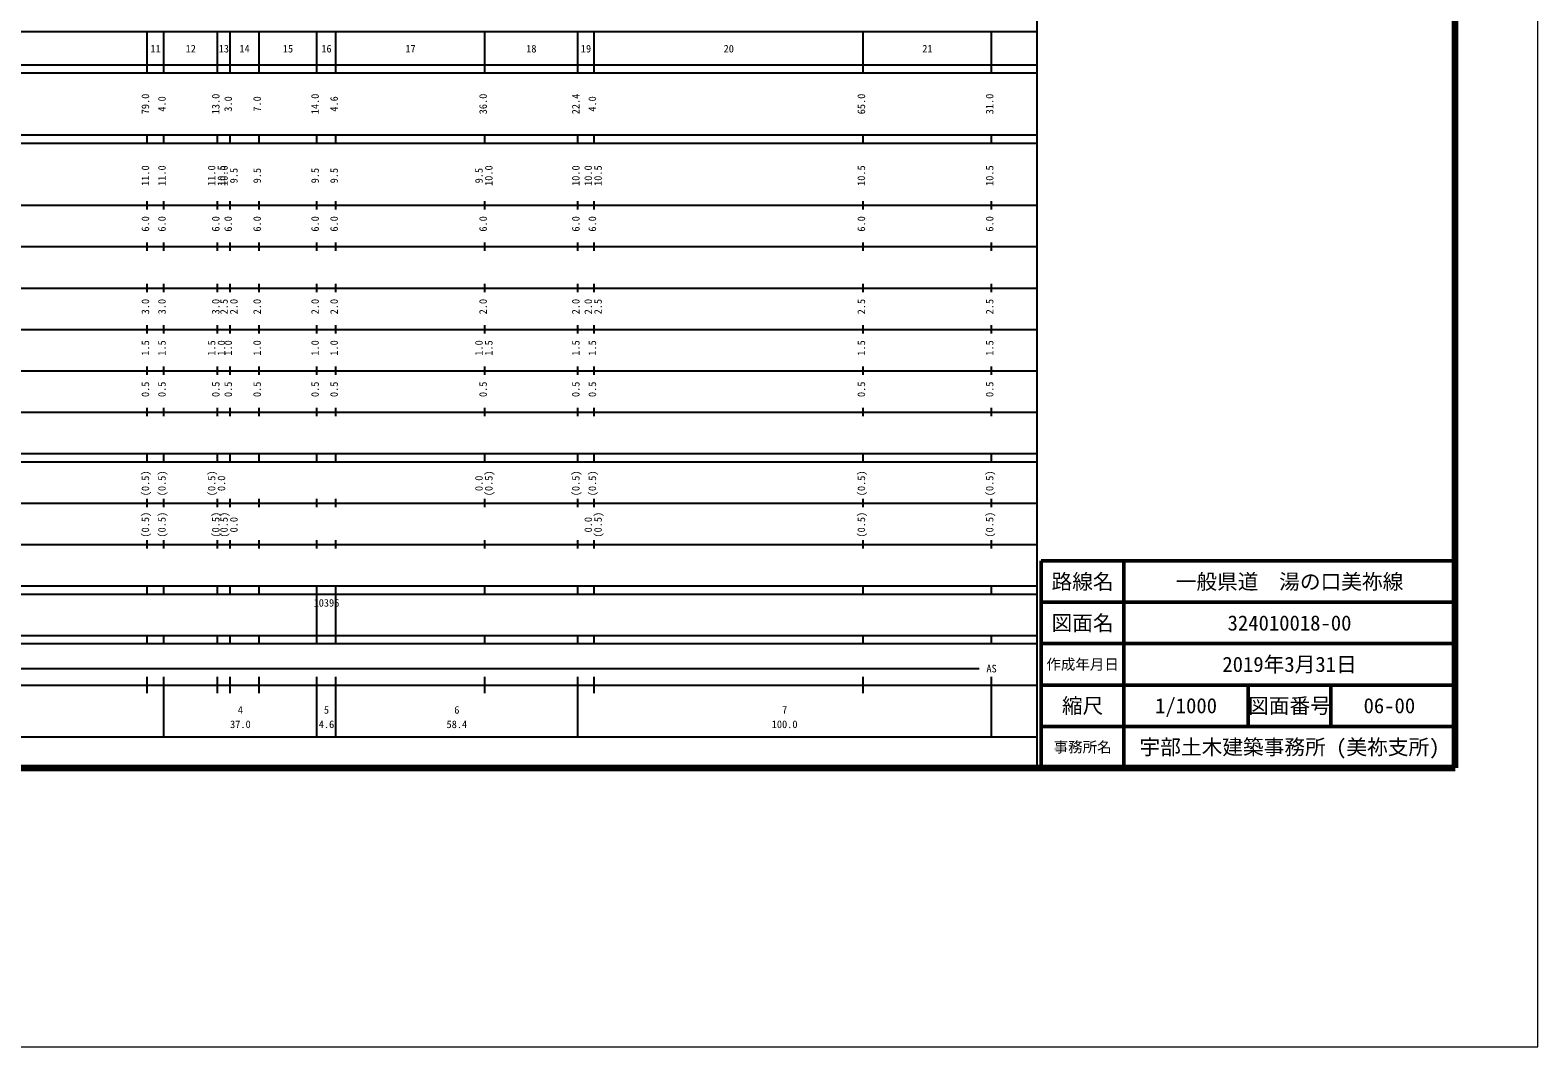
# Model space of a CAD drawing. Units: millimetres on the paper. Extents: x 0 to 700, y -48 to 448.
# Drawn here: x 335.7 to 700, y -47.5 to 198.4 of the extents above; entities that cross this region are included whole.
import ezdxf
from ezdxf.enums import TextEntityAlignment as Align

# ---------------------------------------------------------------- set-up
doc = ezdxf.new("R2010")
doc.units = ezdxf.units.MM
for name, color, linetype, lineweight in [('M-TTL-BAND', 7, 'Continuous', 25), ('S-TTL', 7, 'Continuous', 50), ('作業レイヤ1', 7, 'Continuous', 13)]:
    doc.layers.add(name, color=color, linetype=linetype, lineweight=lineweight)
doc.layers.add('S-TTL-TXT', color=7, linetype='Continuous')
doc.styles.add('ＭＳ ゴシック', font='')
doc.styles.get('ＭＳ ゴシック').set_extended_font_data('MS Gothic')

msp = doc.modelspace()

# ---------------------------------------------------------------- linework, layer by layer
at = {"layer": 'M-TTL-BAND'}
for p, q in [((579, 20), (579, 370)), ((68, 198), (579, 198)), ((364, 188), (364, 198)), ((368, 188), (368, 198)), ((381, 188), (381, 198)), ((384, 188), (384, 198)), ((391, 188), (391, 198)), ((405, 188), (405, 198)), ((409.6, 188), (409.6, 198)), ((445.6, 188), (445.6, 198)), ((468, 188), (468, 198)), ((472, 188), (472, 198)), ((537, 188), (537, 198)), ((568, 188), (568, 198)), ((40, 190), (579, 190)), ((40, 188), (579, 188)), ((40, 173), (579, 173)), ((364, 171), (364, 173)), ((368, 171), (368, 173)), ((381, 171), (381, 173)), ((384, 171), (384, 173)), ((391, 171), (391, 173)), ((405, 171), (405, 173)), ((409.6, 171), (409.6, 173)), ((445.6, 171), (445.6, 173)), ((468, 171), (468, 173)), ((472, 171), (472, 173)), ((537, 171), (537, 173)), ((568, 171), (568, 173)), ((40, 171), (579, 171)), ((364, 155), (364, 157)), ((368, 155), (368, 157)), ((381, 155), (381, 157)), ((384, 155), (384, 157)), ((391, 155), (391, 157)), ((405, 155), (405, 157)), ((409.6, 155), (409.6, 157)), ((445.6, 155), (445.6, 157)), ((468, 155), (468, 157)), ((472, 155), (472, 157)), ((537, 155), (537, 157)), ((568, 155), (568, 157)), ((40, 156), (579, 156)), ((46, 146), (579, 146)), ((364, 145), (364, 147)), ((368, 145), (368, 147)), ((381, 145), (381, 147)), ((384, 145), (384, 147)), ((391, 145), (391, 147)), ((405, 145), (405, 147)), ((409.6, 145), (409.6, 147)), ((445.6, 145), (445.6, 147)), ((468, 145), (468, 147)), ((472, 145), (472, 147)), ((537, 145), (537, 147)), ((568, 145), (568, 147)), ((52, 136), (579, 136)), ((364, 135), (364, 137)), ((368, 135), (368, 137)), ((381, 135), (381, 137)), ((384, 135), (384, 137)), ((391, 135), (391, 137)), ((405, 135), (405, 137)), ((409.6, 135), (409.6, 137)), ((445.6, 135), (445.6, 137)), ((468, 135), (468, 137)), ((472, 135), (472, 137)), ((537, 135), (537, 137)), ((568, 135), (568, 137)), ((46, 126), (579, 126)), ((364, 125), (364, 127)), ((368, 125), (368, 127)), ((381, 125), (381, 127)), ((384, 125), (384, 127)), ((391, 125), (391, 127)), ((405, 125), (405, 127)), ((409.6, 125), (409.6, 127)), ((445.6, 125), (445.6, 127)), ((468, 125), (468, 127)), ((472, 125), (472, 127)), ((537, 125), (537, 127)), ((568, 125), (568, 127)), ((364, 115), (364, 117)), ((368, 115), (368, 117)), ((381, 115), (381, 117)), ((384, 115), (384, 117)), ((391, 115), (391, 117)), ((405, 115), (405, 117)), ((409.6, 115), (409.6, 117)), ((445.6, 115), (445.6, 117)), ((468, 115), (468, 117)), ((472, 115), (472, 117)), ((537, 115), (537, 117)), ((568, 115), (568, 117)), ((52, 116), (579, 116)), ((46, 106), (579, 106)), ((364, 105), (364, 107)), ((368, 105), (368, 107)), ((381, 105), (381, 107)), ((384, 105), (384, 107)), ((391, 105), (391, 107)), ((405, 105), (405, 107)), ((409.6, 105), (409.6, 107)), ((445.6, 105), (445.6, 107)), ((468, 105), (468, 107)), ((472, 105), (472, 107)), ((537, 105), (537, 107)), ((568, 105), (568, 107)), ((40, 96), (579, 96)), ((364, 94), (364, 96)), ((368, 94), (368, 96)), ((381, 94), (381, 96)), ((384, 94), (384, 96)), ((391, 94), (391, 96)), ((405, 94), (405, 96)), ((409.6, 94), (409.6, 96)), ((445.6, 94), (445.6, 96)), ((468, 94), (468, 96)), ((472, 94), (472, 96)), ((537, 94), (537, 96)), ((568, 94), (568, 96)), ((40, 94), (579, 94)), ((49, 84), (579, 84)), ((364, 83), (364, 85)), ((368, 83), (368, 85)), ((381, 83), (381, 85)), ((384, 83), (384, 85)), ((391, 83), (391, 85)), ((405, 83), (405, 85)), ((409.6, 83), (409.6, 85)), ((445.6, 83), (445.6, 85)), ((468, 83), (468, 85)), ((472, 83), (472, 85)), ((537, 83), (537, 85)), ((568, 83), (568, 85)), ((40, 74), (579, 74)), ((364, 73), (364, 75)), ((368, 73), (368, 75)), ((381, 73), (381, 75)), ((384, 73), (384, 75)), ((391, 73), (391, 75)), ((405, 73), (405, 75)), ((409.6, 73), (409.6, 75)), ((445.6, 73), (445.6, 75)), ((468, 73), (468, 75)), ((472, 73), (472, 75)), ((537, 73), (537, 75)), ((568, 73), (568, 75)), ((40, 64), (579, 64)), ((40, 62), (579, 62)), ((364, 62), (364, 64)), ((368, 62), (368, 64)), ((381, 62), (381, 64)), ((384, 62), (384, 64)), ((391, 62), (391, 64)), ((405, 62), (405, 64)), ((405, 52), (405, 62)), ((409.6, 62), (409.6, 64)), ((409.6, 52), (409.6, 62)), ((445.6, 62), (445.6, 64)), ((468, 62), (468, 64)), ((472, 62), (472, 64)), ((537, 62), (537, 64)), ((568, 62), (568, 64)), ((40, 52), (579, 52)), ((364, 50), (364, 52)), ((368, 50), (368, 52)), ((381, 50), (381, 52)), ((384, 50), (384, 52)), ((391, 50), (391, 52)), ((405, 50), (405, 52)), ((409.6, 50), (409.6, 52)), ((445.6, 50), (445.6, 52)), ((468, 50), (468, 52)), ((472, 50), (472, 52)), ((537, 50), (537, 52)), ((568, 50), (568, 52)), ((40, 50), (579, 50)), ((71, 44), (565, 44)), ((364, 38), (364, 42)), ((368, 27.5), (368, 42)), ((381, 38), (381, 42)), ((384, 38), (384, 42)), ((391, 38), (391, 42)), ((405, 27.5), (405, 42)), ((409.6, 27.5), (409.6, 42)), ((445.6, 38), (445.6, 42)), ((468, 27.5), (468, 42)), ((472, 38), (472, 42)), ((537, 38), (537, 42)), ((568, 27.5), (568, 42)), ((40, 40), (579, 40)), ((68, 27.5), (579, 27.5))]:
    msp.add_line(p, q, dxfattribs=at)
at = {"layer": 'S-TTL', "color": 2, "lineweight": 140}
for p, q in [((680, 20), (680, 380)), ((40, 20), (680, 20))]:
    msp.add_line(p, q, dxfattribs=at)
at = {"layer": 'S-TTL', "color": 2}
for p, q in [((680, 70), (580, 70)), ((580, 70), (580, 20))]:
    msp.add_line(p, q, dxfattribs=at)
at = {"layer": 'S-TTL'}
for p, q in [((600, 70), (600, 20)), ((680, 60), (580, 60)), ((680, 50), (580, 50)), ((680, 40), (580, 40)), ((630, 40), (630, 30)), ((650, 40), (650, 30)), ((680, 30), (580, 30))]:
    msp.add_line(p, q, dxfattribs=at)
at = {"layer": '作業レイヤ1'}
msp.add_lwpolyline([(0, -47.5), (700, -47.5), (700, 447.5), (0, 447.5)], close=True, dxfattribs=at)

# ---------------------------------------------------------------- texts
at = {"layer": 'M-TTL-BAND', "style": 'ＭＳ ゴシック'}
for s, p in [('11', (366, 192.405)), ('12', (374.5, 192.405)), ('13', (382.5, 192.405)), ('14', (387.5, 192.405)), ('15', (398, 192.405)), ('16', (407.3, 192.405)), ('17', (427.6, 192.405)), ('18', (456.8, 192.405)), ('19', (470, 192.405)), ('20', (504.5, 192.405)), ('21', (552.5, 192.405)), ('AS', (568, 42.5)), ('4', (386.5, 32.523)), ('5', (407.3, 32.523)), ('6', (438.8, 32.523)), ('7', (518, 32.523)), ('37.0', (386.5, 29.033)), ('4.6', (407.3, 29.033)), ('58.4', (438.8, 29.033)), ('100.0', (518, 29.033))]:
    msp.add_text(s, height=1.833, dxfattribs=at).set_placement(p, align=Align.BOTTOM_CENTER)
for s, p in [('79.0', (365, 180.5)), ('4.0', (369, 180.5)), ('13.0', (382, 180.5)), ('3.0', (385, 180.5)), ('7.0', (392, 180.5)), ('14.0', (406, 180.5)), ('4.6', (410.6, 180.5)), ('36.0', (446.6, 180.5)), ('22.4', (469, 180.5)), ('4.0', (473, 180.5)), ('65.0', (538, 180.5)), ('31.0', (569, 180.5)), ('11.0', (365, 163.174)), ('11.0', (369, 163.174)), ('11.0', (381, 163.174)), ('10.5', (383.37, 163.174)), ('10.0', (384, 163.174)), ('9.5', (386.37, 163.174)), ('9.5', (392, 163.174)), ('9.5', (406, 163.174)), ('9.5', (410.6, 163.174)), ('9.5', (445.6, 163.174)), ('10.0', (447.97, 163.174)), ('10.0', (469, 163.174)), ('10.0', (472, 163.174)), ('10.5', (474.37, 163.174)), ('10.5', (538, 163.174)), ('10.5', (569, 163.174)), ('6.0', (365, 151.5)), ('6.0', (369, 151.5)), ('6.0', (382, 151.5)), ('6.0', (385, 151.5)), ('6.0', (392, 151.5)), ('6.0', (406, 151.5)), ('6.0', (410.6, 151.5)), ('6.0', (446.6, 151.5)), ('6.0', (469, 151.5)), ('6.0', (473, 151.5)), ('6.0', (538, 151.5)), ('6.0', (569, 151.5)), ('3.0', (365, 131.5)), ('3.0', (369, 131.5)), ('3.0', (382, 131.5)), ('2.5', (384, 131.5)), ('2.0', (386.37, 131.5)), ('2.0', (392, 131.5)), ('2.0', (406, 131.5)), ('2.0', (410.6, 131.5)), ('2.0', (446.6, 131.5)), ('2.0', (469, 131.5)), ('2.0', (472, 131.5)), ('2.5', (474.37, 131.5)), ('2.5', (538, 131.5)), ('2.5', (569, 131.5)), ('1.5', (365, 121.5)), ('1.5', (369, 121.5)), ('1.5', (381, 121.5)), ('1.0', (383.37, 121.5)), ('1.0', (385, 121.5)), ('1.0', (392, 121.5)), ('1.0', (406, 121.5)), ('1.0', (410.6, 121.5)), ('1.0', (445.6, 121.5)), ('1.5', (447.97, 121.5)), ('1.5', (469, 121.5)), ('1.5', (473, 121.5)), ('1.5', (538, 121.5)), ('1.5', (569, 121.5)), ('0.5', (365, 111.5)), ('0.5', (369, 111.5)), ('0.5', (382, 111.5)), ('0.5', (385, 111.5)), ('0.5', (392, 111.5)), ('0.5', (406, 111.5)), ('0.5', (410.6, 111.5)), ('0.5', (446.6, 111.5)), ('0.5', (469, 111.5)), ('0.5', (473, 111.5)), ('0.5', (538, 111.5)), ('0.5', (569, 111.5)), ('(0.5)', (365, 88.764)), ('(0.5)', (369, 88.764)), ('(0.5)', (381, 88.764)), ('(0.5)', (447.97, 88.764)), ('(0.5)', (469, 88.764)), ('(0.5)', (473, 88.764)), ('(0.5)', (538, 88.764)), ('(0.5)', (569, 88.764)), ('0.0', (383.37, 88.764)), ('0.0', (445.6, 88.764)), ('(0.5)', (365, 78.764)), ('(0.5)', (369, 78.764)), ('(0.5)', (382, 78.764)), ('(0.5)', (384, 78.764)), ('0.0', (386.37, 78.764)), ('0.0', (472, 78.764)), ('(0.5)', (474.37, 78.764)), ('(0.5)', (538, 78.764)), ('(0.5)', (569, 78.764))]:
    msp.add_text(s, height=1.833, rotation=90, dxfattribs=at).set_placement(p, align=Align.BOTTOM_CENTER)
msp.add_text('10396', height=1.833, dxfattribs=at).set_placement((404.175, 58.405), align=Align.BOTTOM_LEFT)
at = {"layer": 'S-TTL-TXT', "style": 'ＭＳ ゴシック'}
for s, height, p in [('路線名', 3.666, (590, 65)), ('路線名', 3.666, (590, 65)), ('一般県道\u3000湯の口美祢線', 3.666, (640, 65)), ('図面名', 3.666, (590, 55)), ('図面名', 3.666, (590, 55)), ('324010018-00', 3.666, (640, 55)), ('2019年3月31日', 3.666, (640, 45)), ('作成年月日', 2.566, (590, 45)), ('作成年月日', 2.566, (590, 45)), ('縮尺', 3.666, (590, 35)), ('縮尺', 3.666, (590, 35)), ('1/1000', 3.666, (615, 35)), ('図面番号', 3.666, (640, 35)), ('図面番号', 3.666, (640, 35)), ('06-00', 3.666, (664.125, 35)), ('事務所名', 2.566, (590, 25)), ('事務所名', 2.566, (590, 25)), ('宇部土木建築事務所 (美祢支所)', 3.666, (640, 25))]:
    msp.add_text(s, height=height, dxfattribs=at).set_placement(p, align=Align.MIDDLE_CENTER)

doc.saveas('drawing.dxf')
